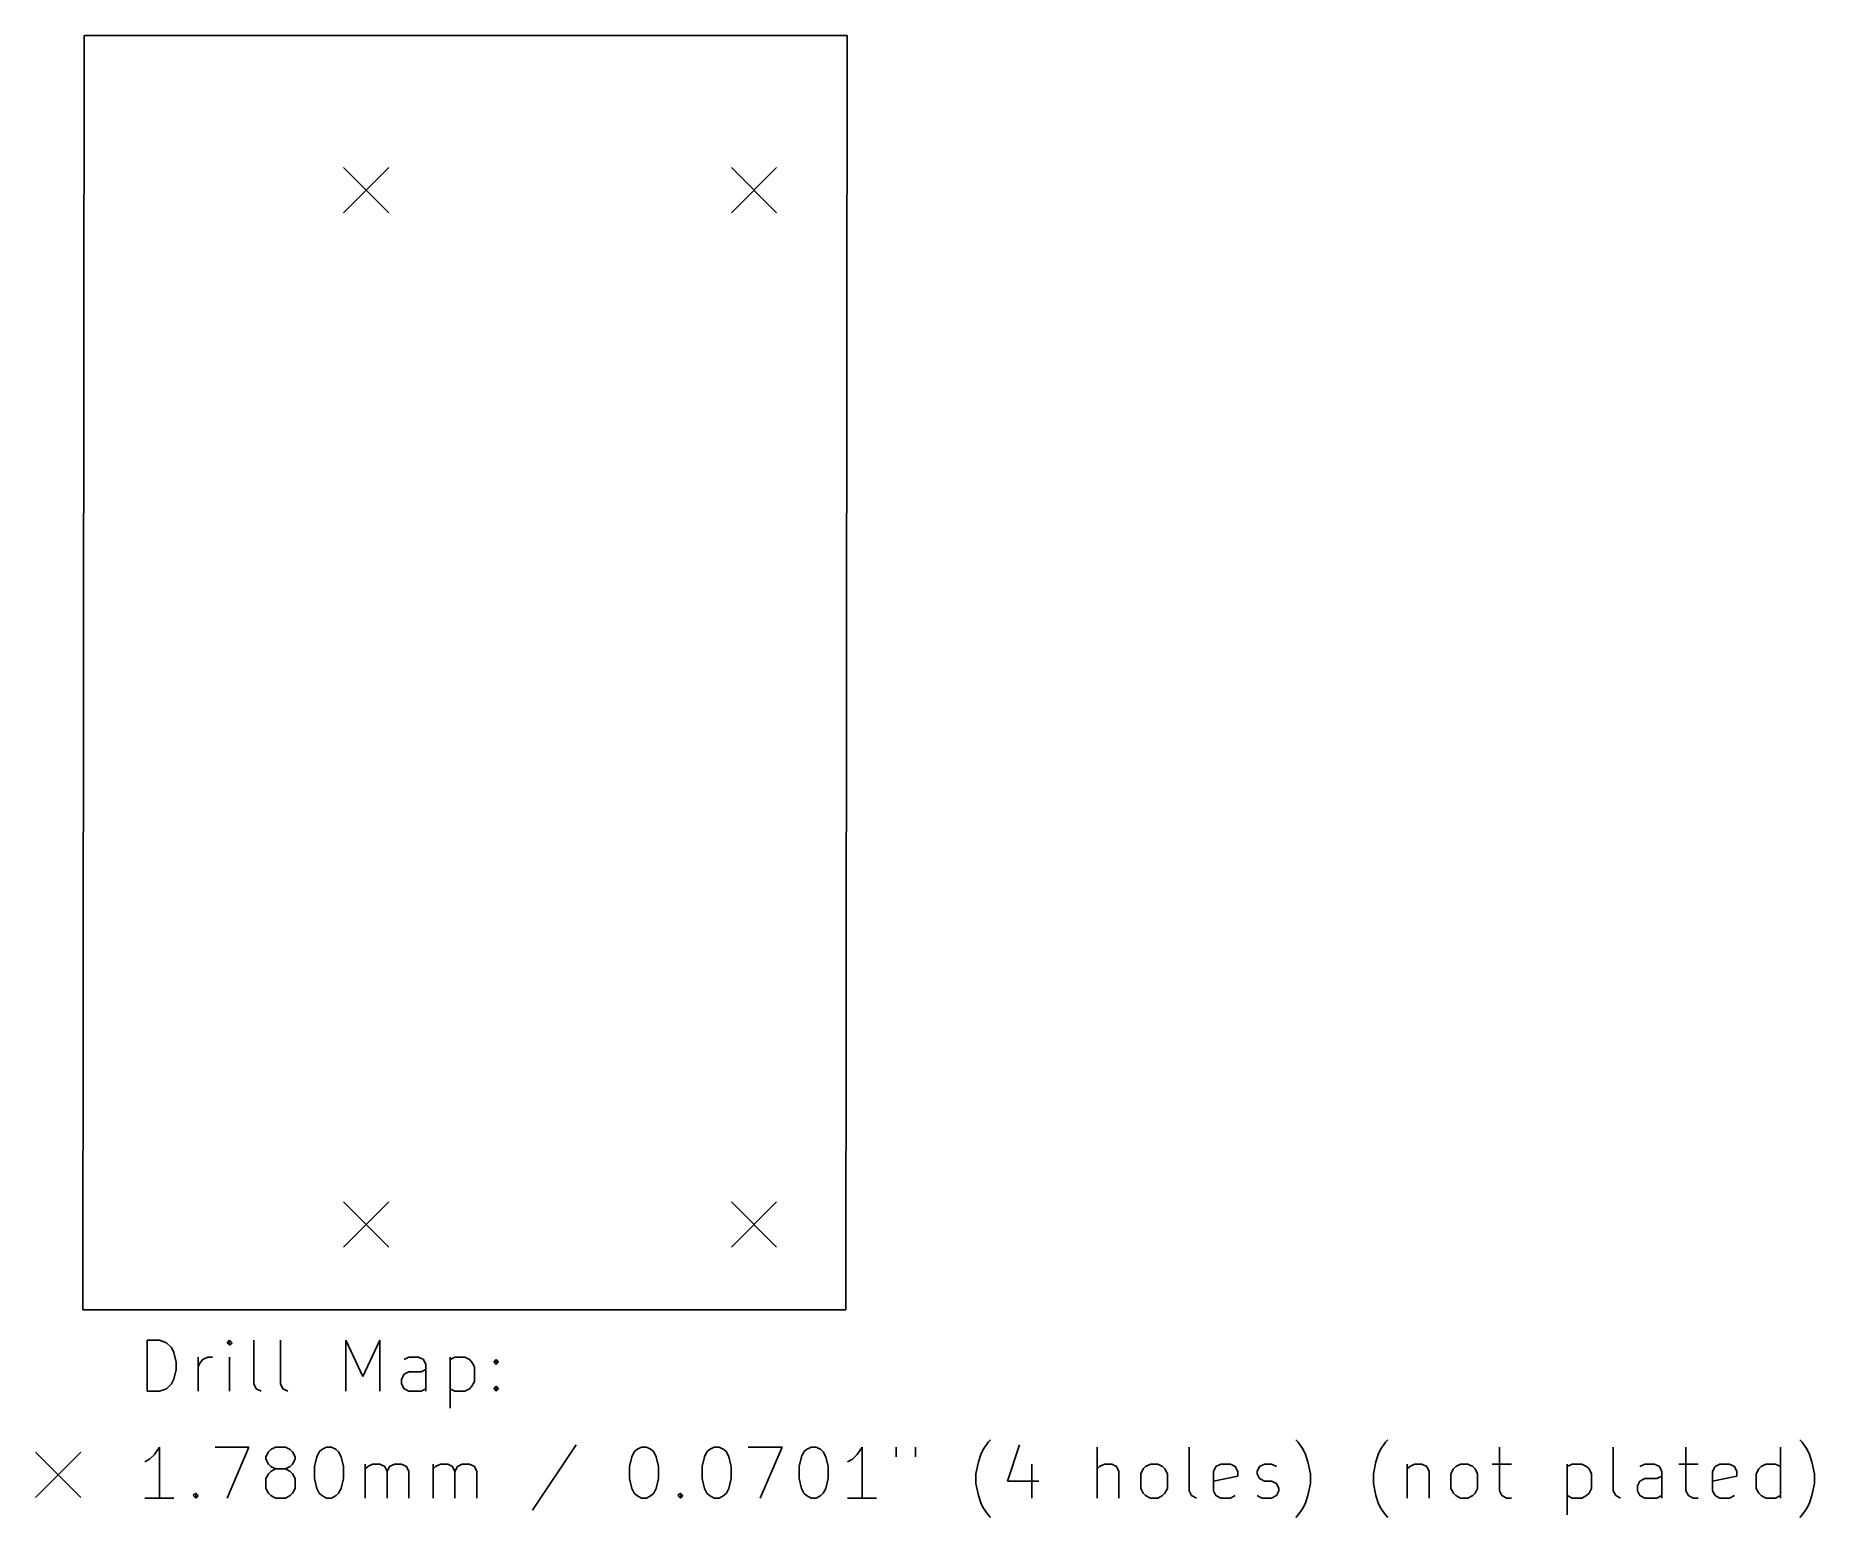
# Model space of a CAD drawing. Extents: x -1.8 to 68.1, y -8.2 to 50.1.
import ezdxf

# ---------------------------------------------------------------- set-up
doc = ezdxf.new("R2010")
doc.units = 0
doc.layers.add('BLACK', color=7, linetype='CONTINUOUS')

msp = doc.modelspace()

# ---------------------------------------------------------------- linework, layer by layer
at = {"layer": 'BLACK', "linetype": 'CONTINUOUS'}
for p, q in [((0.008, 0), (0.06, 50.08)), ((0.06, 50.08), (30.052, 50.08)), ((30.052, 50.08), (30, 0)), ((10.258, 44.89), (12.038, 43.11)), ((12.038, 44.89), (10.258, 43.11)), ((25.498, 44.89), (27.278, 43.11)), ((27.278, 44.89), (25.498, 43.11)), ((10.258, 4.25), (12.038, 2.47)), ((12.038, 4.25), (10.258, 2.47)), ((25.498, 4.25), (27.278, 2.47)), ((27.278, 4.25), (25.498, 2.47)), ((30, 0), (0.008, 0)), ((2.540768, -3.189838), (2.540768, -1.189838)), ((2.540768, -1.189838), (3.016958, -1.189838)), ((3.016958, -1.189838), (3.302673, -1.285076)), ((3.302673, -1.285076), (3.493149, -1.475552)), ((5.778863, -1.189838), (5.683625, -1.285076)), ((5.683625, -1.285076), (5.778863, -1.380314)), ((5.874101, -1.285076), (5.778863, -1.189838)), ((5.778863, -1.189838), (5.778863, -1.380314)), ((5.778863, -1.380314), (5.874101, -1.285076)), ((6.731244, -2.904123), (6.731244, -1.189838)), ((7.778863, -2.904123), (7.778863, -1.189838)), ((10.350292, -3.189838), (10.350292, -1.189838)), ((10.350292, -1.189838), (11.016959, -2.618409)), ((11.016959, -2.618409), (11.683625, -1.189838)), ((11.683625, -1.189838), (11.683625, -3.189838)), ((3.493149, -1.475552), (3.588387, -1.666028)), ((3.588387, -1.666028), (3.683625, -2.04698)), ((3.683625, -2.04698), (3.683625, -2.332695)), ((4.540768, -3.189838), (4.540768, -1.856504)), ((4.540768, -2.237457), (4.636006, -2.04698)), ((4.636006, -2.04698), (4.731244, -1.951742)), ((4.731244, -1.951742), (4.92172, -1.856504)), ((4.92172, -1.856504), (5.112197, -1.856504)), ((5.778863, -3.189838), (5.778863, -1.856504)), ((12.826482, -1.856504), (12.636006, -1.951742)), ((13.207435, -1.856504), (12.826482, -1.856504)), ((13.397911, -1.951742), (13.207435, -1.856504)), ((13.493149, -2.142219), (13.397911, -1.951742)), ((14.44553, -1.856504), (14.44553, -3.856504)), ((14.44553, -1.951742), (14.636006, -1.856504)), ((14.636006, -1.856504), (15.016959, -1.856504)), ((15.016959, -1.856504), (15.207435, -1.951742)), ((15.207435, -1.951742), (15.302673, -2.04698)), ((15.302673, -2.04698), (15.397911, -2.237457)), ((16.159816, -2.04698), (16.255054, -1.951742)), ((16.255054, -2.142219), (16.159816, -2.04698)), ((16.255054, -1.951742), (16.350292, -2.04698)), ((16.255054, -1.951742), (16.255054, -2.142219)), ((16.350292, -2.04698), (16.255054, -2.142219)), ((3.588387, -2.713647), (3.493149, -2.904123)), ((3.683625, -2.332695), (3.588387, -2.713647)), ((12.540768, -2.713647), (12.636006, -2.523171)), ((12.540768, -2.904123), (12.540768, -2.713647)), ((12.636006, -2.523171), (12.826482, -2.427933)), ((12.826482, -2.427933), (13.302673, -2.427933)), ((13.302673, -2.427933), (13.493149, -2.332695)), ((13.493149, -3.189838), (13.493149, -2.142219)), ((15.397911, -2.237457), (15.397911, -2.808885)), ((3.016958, -3.189838), (2.540768, -3.189838)), ((3.302673, -3.0946), (3.016958, -3.189838)), ((3.493149, -2.904123), (3.302673, -3.0946)), ((6.826482, -3.0946), (6.731244, -2.904123)), ((7.016958, -3.189838), (6.826482, -3.0946)), ((7.874101, -3.0946), (7.778863, -2.904123)), ((8.064577, -3.189838), (7.874101, -3.0946)), ((12.636006, -3.0946), (12.540768, -2.904123)), ((12.826482, -3.189838), (12.636006, -3.0946)), ((13.302673, -3.189838), (12.826482, -3.189838)), ((13.493149, -3.0946), (13.302673, -3.189838)), ((14.636006, -3.189838), (14.44553, -3.0946)), ((15.016959, -3.189838), (14.636006, -3.189838)), ((15.207435, -3.0946), (15.016959, -3.189838)), ((15.302673, -2.999361), (15.207435, -3.0946)), ((15.397911, -2.808885), (15.302673, -2.999361)), ((16.159816, -3.0946), (16.255054, -2.999361)), ((16.255054, -3.189838), (16.159816, -3.0946)), ((16.255054, -2.999361), (16.350292, -3.0946)), ((16.255054, -2.999361), (16.255054, -3.189838)), ((16.350292, -3.0946), (16.255054, -3.189838)), ((-1.847, -5.585), (-0.067, -7.365)), ((-0.067, -5.585), (-1.847, -7.365)), ((3.016958, -5.389838), (2.826482, -5.675552)), ((3.016958, -7.389838), (3.016958, -5.389838)), ((5.207435, -5.389838), (6.540768, -5.389838)), ((6.540768, -5.389838), (5.683625, -7.389838)), ((7.207435, -5.77079), (7.302673, -5.580314)), ((7.302673, -5.580314), (7.397911, -5.485076)), ((7.397911, -5.485076), (7.588387, -5.389838)), ((7.588387, -5.389838), (7.96934, -5.389838)), ((7.96934, -5.389838), (8.159816, -5.485076)), ((8.159816, -5.485076), (8.255054, -5.580314)), ((8.255054, -5.580314), (8.350292, -5.77079)), ((9.207435, -5.77079), (9.302673, -5.580314)), ((9.302673, -5.580314), (9.397911, -5.485076)), ((9.397911, -5.485076), (9.588387, -5.389838)), ((9.588387, -5.389838), (9.778864, -5.389838)), ((9.778864, -5.389838), (9.96934, -5.485076)), ((9.96934, -5.485076), (10.064578, -5.580314)), ((10.064578, -5.580314), (10.159816, -5.77079)), ((19.397912, -5.2946), (17.683627, -7.866028)), ((21.588389, -5.77079), (21.683627, -5.580314)), ((21.683627, -5.580314), (21.778865, -5.485076)), ((21.778865, -5.485076), (21.969341, -5.389838)), ((21.969341, -5.389838), (22.159818, -5.389838)), ((22.159818, -5.389838), (22.350294, -5.485076)), ((22.350294, -5.485076), (22.445532, -5.580314)), ((22.445532, -5.580314), (22.54077, -5.77079)), ((24.445532, -5.77079), (24.54077, -5.580314)), ((24.54077, -5.580314), (24.636008, -5.485076)), ((24.636008, -5.485076), (24.826484, -5.389838)), ((24.826484, -5.389838), (25.016961, -5.389838)), ((25.016961, -5.389838), (25.207437, -5.485076)), ((25.207437, -5.485076), (25.302675, -5.580314)), ((25.302675, -5.580314), (25.397913, -5.77079)), ((26.159818, -5.389838), (27.493151, -5.389838)), ((27.493151, -5.389838), (26.636008, -7.389838)), ((28.255056, -5.77079), (28.350294, -5.580314)), ((28.350294, -5.580314), (28.445532, -5.485076)), ((28.445532, -5.485076), (28.636008, -5.389838)), ((28.636008, -5.389838), (28.826485, -5.389838)), ((28.826485, -5.389838), (29.016961, -5.485076)), ((29.016961, -5.485076), (29.112199, -5.580314)), ((29.112199, -5.580314), (29.207437, -5.77079)), ((30.636008, -5.389838), (30.445532, -5.675552)), ((30.636008, -7.389838), (30.636008, -5.389838)), ((31.969342, -5.389838), (31.969342, -5.77079)), ((32.731247, -5.389838), (32.731247, -5.77079)), ((35.302676, -5.675552), (35.397914, -5.485076)), ((35.397914, -5.485076), (35.58839, -5.199361)), ((35.58839, -5.199361), (35.683629, -5.104123)), ((36.826485, -5.2946), (36.350295, -6.723171)), ((39.874105, -7.389838), (39.874105, -5.389838)), ((43.493153, -7.104123), (43.493153, -5.389838)), ((47.778868, -5.199361), (47.68363, -5.104123)), ((47.969344, -5.485076), (47.778868, -5.199361)), ((48.064582, -5.675552), (47.969344, -5.485076)), ((50.921725, -5.675552), (51.016963, -5.485076)), ((51.016963, -5.485076), (51.207439, -5.199361)), ((51.207439, -5.199361), (51.302678, -5.104123)), ((55.68363, -5.389838), (55.68363, -7.104123)), ((60.159821, -7.104123), (60.159821, -5.389838)), ((63.016964, -5.389838), (63.016964, -7.104123)), ((66.73125, -7.389838), (66.73125, -5.389838)), ((67.588393, -5.199361), (67.493155, -5.104123)), ((67.778869, -5.485076), (67.588393, -5.199361)), ((67.874107, -5.675552), (67.778869, -5.485076)), ((2.636006, -5.866028), (2.44553, -5.961266)), ((2.826482, -5.675552), (2.636006, -5.866028)), ((7.207435, -5.866028), (7.207435, -5.77079)), ((7.302673, -6.056504), (7.207435, -5.866028)), ((7.397911, -6.151742), (7.302673, -6.056504)), ((7.588387, -6.24698), (7.397911, -6.151742)), ((7.588387, -6.24698), (7.397911, -6.342219)), ((7.96934, -6.24698), (7.588387, -6.24698)), ((8.159816, -6.151742), (7.96934, -6.24698)), ((8.159816, -6.342219), (7.96934, -6.24698)), ((8.255054, -6.056504), (8.159816, -6.151742)), ((8.350292, -5.866028), (8.255054, -6.056504)), ((8.350292, -5.77079), (8.350292, -5.866028)), ((9.112197, -6.151742), (9.207435, -5.77079)), ((9.112197, -6.627933), (9.112197, -6.151742)), ((10.159816, -5.77079), (10.255054, -6.151742)), ((10.255054, -6.151742), (10.255054, -6.627933)), ((11.112197, -7.389838), (11.112197, -6.056504)), ((11.112197, -6.24698), (11.207435, -6.151742)), ((11.207435, -6.151742), (11.397911, -6.056504)), ((11.397911, -6.056504), (11.683626, -6.056504)), ((11.683626, -6.056504), (11.874102, -6.151742)), ((11.874102, -6.151742), (11.96934, -6.342219)), ((11.96934, -6.342219), (12.064578, -6.151742)), ((12.064578, -6.151742), (12.255054, -6.056504)), ((12.255054, -6.056504), (12.540768, -6.056504)), ((12.540768, -6.056504), (12.731245, -6.151742)), ((12.731245, -6.151742), (12.826483, -6.342219)), ((13.778864, -7.389838), (13.778864, -6.056504)), ((13.778864, -6.24698), (13.874102, -6.151742)), ((13.874102, -6.151742), (14.064578, -6.056504)), ((14.064578, -6.056504), (14.350293, -6.056504)), ((14.350293, -6.056504), (14.540769, -6.151742)), ((14.540769, -6.151742), (14.636007, -6.342219)), ((14.636007, -6.342219), (14.731245, -6.151742)), ((14.731245, -6.151742), (14.921721, -6.056504)), ((14.921721, -6.056504), (15.207435, -6.056504)), ((15.207435, -6.056504), (15.397912, -6.151742)), ((15.397912, -6.151742), (15.49315, -6.342219)), ((21.493151, -6.151742), (21.588389, -5.77079)), ((21.493151, -6.627933), (21.493151, -6.151742)), ((22.54077, -5.77079), (22.636008, -6.151742)), ((22.636008, -6.151742), (22.636008, -6.627933)), ((24.350294, -6.151742), (24.445532, -5.77079)), ((24.350294, -6.627933), (24.350294, -6.151742)), ((25.397913, -5.77079), (25.493151, -6.151742)), ((25.493151, -6.151742), (25.493151, -6.627933)), ((28.159818, -6.151742), (28.255056, -5.77079)), ((28.159818, -6.627933), (28.159818, -6.151742)), ((29.207437, -5.77079), (29.302675, -6.151742)), ((29.302675, -6.151742), (29.302675, -6.627933)), ((30.255056, -5.866028), (30.06458, -5.961266)), ((30.445532, -5.675552), (30.255056, -5.866028)), ((35.1122, -6.437457), (35.207438, -5.961266)), ((35.207438, -5.961266), (35.302676, -5.675552)), ((37.302676, -6.056504), (37.302676, -7.389838)), ((39.969343, -6.151742), (39.874105, -6.24698)), ((40.159819, -6.056504), (39.969343, -6.151742)), ((40.445534, -6.056504), (40.159819, -6.056504)), ((40.63601, -6.151742), (40.445534, -6.056504)), ((40.731248, -6.342219), (40.63601, -6.151742)), ((41.588391, -6.437457), (41.683629, -6.24698)), ((41.683629, -6.24698), (41.778867, -6.151742)), ((41.778867, -6.151742), (41.969343, -6.056504)), ((41.969343, -6.056504), (42.255058, -6.056504)), ((42.255058, -6.056504), (42.445534, -6.151742)), ((42.445534, -6.151742), (42.540772, -6.24698)), ((42.540772, -6.24698), (42.63601, -6.437457)), ((44.445534, -6.342219), (44.540772, -6.151742)), ((44.540772, -6.151742), (44.731248, -6.056504)), ((44.731248, -6.056504), (45.112201, -6.056504)), ((45.112201, -6.056504), (45.302677, -6.151742)), ((45.302677, -6.151742), (45.397915, -6.342219)), ((46.15982, -6.342219), (46.255058, -6.151742)), ((46.255058, -6.151742), (46.445534, -6.056504)), ((46.445534, -6.056504), (46.731248, -6.056504)), ((46.731248, -6.056504), (46.921725, -6.151742)), ((48.15982, -5.961266), (48.064582, -5.675552)), ((48.255058, -6.437457), (48.15982, -5.961266)), ((50.731249, -6.437457), (50.826487, -5.961266)), ((50.826487, -5.961266), (50.921725, -5.675552)), ((52.064582, -6.056504), (52.064582, -7.389838)), ((52.064582, -6.24698), (52.15982, -6.151742)), ((52.15982, -6.151742), (52.350296, -6.056504)), ((52.350296, -6.056504), (52.636011, -6.056504)), ((52.636011, -6.056504), (52.826487, -6.151742)), ((52.826487, -6.151742), (52.921725, -6.342219)), ((53.778868, -6.437457), (53.874106, -6.24698)), ((53.874106, -6.24698), (53.969344, -6.151742)), ((53.969344, -6.151742), (54.15982, -6.056504)), ((54.15982, -6.056504), (54.445535, -6.056504)), ((54.445535, -6.056504), (54.636011, -6.151742)), ((54.636011, -6.151742), (54.731249, -6.24698)), ((54.731249, -6.24698), (54.826487, -6.437457)), ((55.397916, -6.056504), (56.15982, -6.056504)), ((58.350297, -6.056504), (58.350297, -8.056504)), ((58.350297, -6.151742), (58.540773, -6.056504)), ((58.540773, -6.056504), (58.921726, -6.056504)), ((58.921726, -6.056504), (59.112202, -6.151742)), ((59.112202, -6.151742), (59.20744, -6.24698)), ((59.20744, -6.24698), (59.302678, -6.437457)), ((61.397916, -6.056504), (61.20744, -6.151742)), ((61.778869, -6.056504), (61.397916, -6.056504)), ((61.969345, -6.151742), (61.778869, -6.056504)), ((62.064583, -6.342219), (61.969345, -6.151742)), ((62.73125, -6.056504), (63.493154, -6.056504)), ((64.064583, -6.342219), (64.159821, -6.151742)), ((64.159821, -6.151742), (64.350297, -6.056504)), ((64.350297, -6.056504), (64.73125, -6.056504)), ((64.73125, -6.056504), (64.921726, -6.151742)), ((64.921726, -6.151742), (65.016964, -6.342219)), ((65.778869, -6.437457), (65.874107, -6.24698)), ((65.874107, -6.24698), (65.969345, -6.151742)), ((65.969345, -6.151742), (66.159821, -6.056504)), ((66.159821, -6.056504), (66.540774, -6.056504)), ((66.540774, -6.056504), (66.73125, -6.151742)), ((67.969345, -5.961266), (67.874107, -5.675552)), ((68.064583, -6.437457), (67.969345, -5.961266)), ((7.302673, -6.437457), (7.207435, -6.627933)), ((7.207435, -6.627933), (7.207435, -7.008885)), ((7.397911, -6.342219), (7.302673, -6.437457)), ((8.255054, -6.437457), (8.159816, -6.342219)), ((8.350292, -6.627933), (8.255054, -6.437457)), ((8.350292, -7.008885), (8.350292, -6.627933)), ((9.207435, -7.008885), (9.112197, -6.627933)), ((10.255054, -6.627933), (10.159816, -7.008885)), ((11.96934, -6.342219), (11.96934, -7.389838)), ((12.826483, -6.342219), (12.826483, -7.389838)), ((14.636007, -6.342219), (14.636007, -7.389838)), ((15.49315, -6.342219), (15.49315, -7.389838)), ((21.588389, -7.008885), (21.493151, -6.627933)), ((22.636008, -6.627933), (22.54077, -7.008885)), ((24.445532, -7.008885), (24.350294, -6.627933)), ((25.493151, -6.627933), (25.397913, -7.008885)), ((28.255056, -7.008885), (28.159818, -6.627933)), ((29.302675, -6.627933), (29.207437, -7.008885)), ((35.1122, -6.818409), (35.1122, -6.437457)), ((35.207438, -7.2946), (35.1122, -6.818409)), ((36.350295, -6.723171), (37.58839, -6.723171)), ((40.731248, -7.389838), (40.731248, -6.342219)), ((41.588391, -7.008885), (41.588391, -6.437457)), ((42.63601, -6.437457), (42.63601, -7.008885)), ((44.445534, -7.104123), (44.445534, -6.342219)), ((45.397915, -6.532695), (44.445534, -6.723171)), ((45.397915, -6.342219), (45.397915, -6.532695)), ((46.15982, -6.437457), (46.15982, -6.342219)), ((46.255058, -6.627933), (46.15982, -6.437457)), ((46.445534, -6.723171), (46.255058, -6.627933)), ((46.731248, -6.723171), (46.445534, -6.723171)), ((46.921725, -6.818409), (46.731248, -6.723171)), ((47.016963, -7.008885), (46.921725, -6.818409)), ((48.15982, -7.2946), (48.255058, -6.818409)), ((48.255058, -6.818409), (48.255058, -6.437457)), ((50.731249, -6.818409), (50.731249, -6.437457)), ((50.826487, -7.2946), (50.731249, -6.818409)), ((52.921725, -6.342219), (52.921725, -7.389838)), ((53.778868, -7.008885), (53.778868, -6.437457)), ((54.826487, -6.437457), (54.826487, -7.008885)), ((59.302678, -6.437457), (59.302678, -7.008885)), ((61.112202, -6.913647), (61.20744, -6.723171)), ((61.112202, -7.104123), (61.112202, -6.913647)), ((61.20744, -6.723171), (61.397916, -6.627933)), ((61.397916, -6.627933), (61.874107, -6.627933)), ((61.874107, -6.627933), (62.064583, -6.532695)), ((62.064583, -7.389838), (62.064583, -6.342219)), ((64.064583, -7.104123), (64.064583, -6.342219)), ((65.016964, -6.532695), (64.064583, -6.723171)), ((65.016964, -6.342219), (65.016964, -6.532695)), ((65.778869, -7.008885), (65.778869, -6.437457)), ((67.969345, -7.2946), (68.064583, -6.818409)), ((68.064583, -6.818409), (68.064583, -6.437457)), ((3.588387, -7.389838), (2.44553, -7.389838)), ((4.350292, -7.2946), (4.44553, -7.199361)), ((4.44553, -7.389838), (4.350292, -7.2946)), ((4.44553, -7.199361), (4.540768, -7.2946)), ((4.44553, -7.199361), (4.44553, -7.389838)), ((4.540768, -7.2946), (4.44553, -7.389838)), ((7.207435, -7.008885), (7.302673, -7.199361)), ((7.302673, -7.199361), (7.397911, -7.2946)), ((7.397911, -7.2946), (7.588387, -7.389838)), ((7.588387, -7.389838), (7.96934, -7.389838)), ((7.96934, -7.389838), (8.159816, -7.2946)), ((8.159816, -7.2946), (8.255054, -7.199361)), ((8.255054, -7.199361), (8.350292, -7.008885)), ((9.302673, -7.199361), (9.207435, -7.008885)), ((9.397911, -7.2946), (9.302673, -7.199361)), ((9.588387, -7.389838), (9.397911, -7.2946)), ((9.778864, -7.389838), (9.588387, -7.389838)), ((9.96934, -7.2946), (9.778864, -7.389838)), ((10.064578, -7.199361), (9.96934, -7.2946)), ((10.159816, -7.008885), (10.064578, -7.199361)), ((21.683627, -7.199361), (21.588389, -7.008885)), ((21.778865, -7.2946), (21.683627, -7.199361)), ((21.969341, -7.389838), (21.778865, -7.2946)), ((22.159818, -7.389838), (21.969341, -7.389838)), ((22.350294, -7.2946), (22.159818, -7.389838)), ((22.445532, -7.199361), (22.350294, -7.2946)), ((22.54077, -7.008885), (22.445532, -7.199361)), ((23.397913, -7.2946), (23.493151, -7.199361)), ((23.493151, -7.389838), (23.397913, -7.2946)), ((23.493151, -7.199361), (23.588389, -7.2946)), ((23.493151, -7.199361), (23.493151, -7.389838)), ((23.588389, -7.2946), (23.493151, -7.389838)), ((24.54077, -7.199361), (24.445532, -7.008885)), ((24.636008, -7.2946), (24.54077, -7.199361)), ((24.826484, -7.389838), (24.636008, -7.2946)), ((25.016961, -7.389838), (24.826484, -7.389838)), ((25.207437, -7.2946), (25.016961, -7.389838)), ((25.302675, -7.199361), (25.207437, -7.2946)), ((25.397913, -7.008885), (25.302675, -7.199361)), ((28.350294, -7.199361), (28.255056, -7.008885)), ((28.445532, -7.2946), (28.350294, -7.199361)), ((28.636008, -7.389838), (28.445532, -7.2946)), ((28.826485, -7.389838), (28.636008, -7.389838)), ((29.016961, -7.2946), (28.826485, -7.389838)), ((29.112199, -7.199361), (29.016961, -7.2946)), ((29.207437, -7.008885), (29.112199, -7.199361)), ((31.207437, -7.389838), (30.06458, -7.389838)), ((35.302676, -7.580314), (35.207438, -7.2946)), ((35.397914, -7.77079), (35.302676, -7.580314)), ((41.683629, -7.199361), (41.588391, -7.008885)), ((41.778867, -7.2946), (41.683629, -7.199361)), ((41.969343, -7.389838), (41.778867, -7.2946)), ((42.255058, -7.389838), (41.969343, -7.389838)), ((42.445534, -7.2946), (42.255058, -7.389838)), ((42.540772, -7.199361), (42.445534, -7.2946)), ((42.63601, -7.008885), (42.540772, -7.199361)), ((43.588391, -7.2946), (43.493153, -7.104123)), ((43.778867, -7.389838), (43.588391, -7.2946)), ((44.540772, -7.2946), (44.445534, -7.104123)), ((44.731248, -7.389838), (44.540772, -7.2946)), ((45.112201, -7.389838), (44.731248, -7.389838)), ((45.302677, -7.2946), (45.112201, -7.389838)), ((46.15982, -7.2946), (46.350296, -7.389838)), ((46.350296, -7.389838), (46.731248, -7.389838)), ((46.731248, -7.389838), (46.921725, -7.2946)), ((46.921725, -7.2946), (47.016963, -7.104123)), ((47.016963, -7.104123), (47.016963, -7.008885)), ((47.969344, -7.77079), (48.064582, -7.580314)), ((48.064582, -7.580314), (48.15982, -7.2946)), ((50.921725, -7.580314), (50.826487, -7.2946)), ((51.016963, -7.77079), (50.921725, -7.580314)), ((53.874106, -7.199361), (53.778868, -7.008885)), ((53.969344, -7.2946), (53.874106, -7.199361)), ((54.15982, -7.389838), (53.969344, -7.2946)), ((54.445535, -7.389838), (54.15982, -7.389838)), ((54.636011, -7.2946), (54.445535, -7.389838)), ((54.731249, -7.199361), (54.636011, -7.2946)), ((54.826487, -7.008885), (54.731249, -7.199361)), ((55.68363, -7.104123), (55.778868, -7.2946)), ((55.778868, -7.2946), (55.969344, -7.389838)), ((55.969344, -7.389838), (56.15982, -7.389838)), ((58.540773, -7.389838), (58.350297, -7.2946)), ((58.921726, -7.389838), (58.540773, -7.389838)), ((59.112202, -7.2946), (58.921726, -7.389838)), ((59.20744, -7.199361), (59.112202, -7.2946)), ((59.302678, -7.008885), (59.20744, -7.199361)), ((60.255059, -7.2946), (60.159821, -7.104123)), ((60.445535, -7.389838), (60.255059, -7.2946)), ((61.20744, -7.2946), (61.112202, -7.104123)), ((61.397916, -7.389838), (61.20744, -7.2946)), ((61.874107, -7.389838), (61.397916, -7.389838)), ((62.064583, -7.2946), (61.874107, -7.389838)), ((63.016964, -7.104123), (63.112202, -7.2946)), ((63.112202, -7.2946), (63.302678, -7.389838)), ((63.302678, -7.389838), (63.493154, -7.389838)), ((64.159821, -7.2946), (64.064583, -7.104123)), ((64.350297, -7.389838), (64.159821, -7.2946)), ((64.73125, -7.389838), (64.350297, -7.389838)), ((64.921726, -7.2946), (64.73125, -7.389838)), ((65.874107, -7.199361), (65.778869, -7.008885)), ((65.969345, -7.2946), (65.874107, -7.199361)), ((66.159821, -7.389838), (65.969345, -7.2946)), ((66.540774, -7.389838), (66.159821, -7.389838)), ((66.73125, -7.2946), (66.540774, -7.389838)), ((67.778869, -7.77079), (67.874107, -7.580314)), ((67.874107, -7.580314), (67.969345, -7.2946)), ((35.58839, -8.056504), (35.397914, -7.77079)), ((35.683629, -8.151742), (35.58839, -8.056504)), ((47.68363, -8.151742), (47.778868, -8.056504)), ((47.778868, -8.056504), (47.969344, -7.77079)), ((51.207439, -8.056504), (51.016963, -7.77079)), ((51.302678, -8.151742), (51.207439, -8.056504)), ((67.493155, -8.151742), (67.588393, -8.056504)), ((67.588393, -8.056504), (67.778869, -7.77079))]:
    msp.add_line(p, q, dxfattribs=at)

doc.saveas('drawing.dxf')
